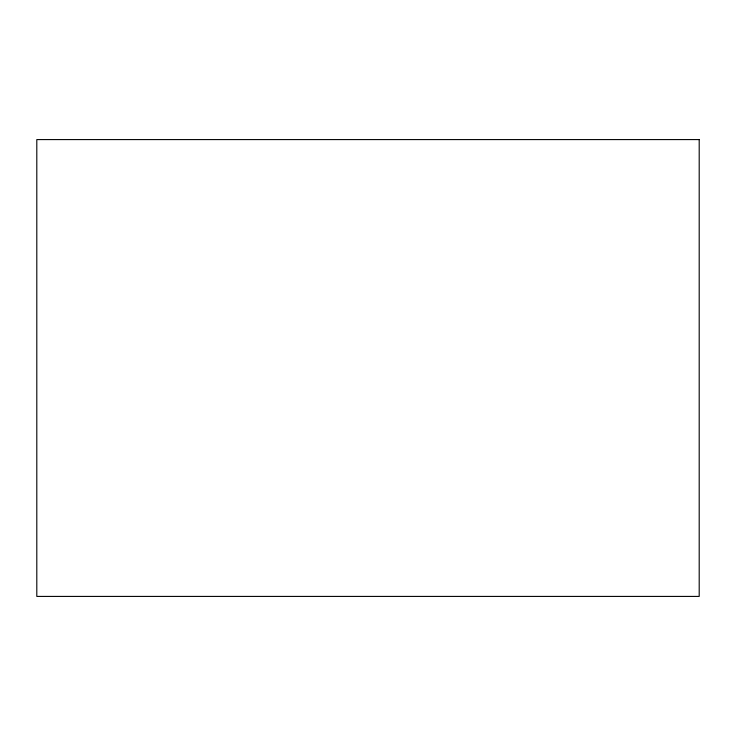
<?xml version="1.0" encoding="UTF-8"?>
<svg xmlns="http://www.w3.org/2000/svg" width="736" height="736" viewBox="0 0 736 736"><rect width="100%" height="100%" fill="white"/><g stroke="black" fill="none" stroke-linecap="round" stroke-linejoin="round"><path stroke-width="1.1" d="M699.2 139.582L36.8 139.582L36.8 596.418L699.2 596.418L699.2 139.582"/></g></svg>
